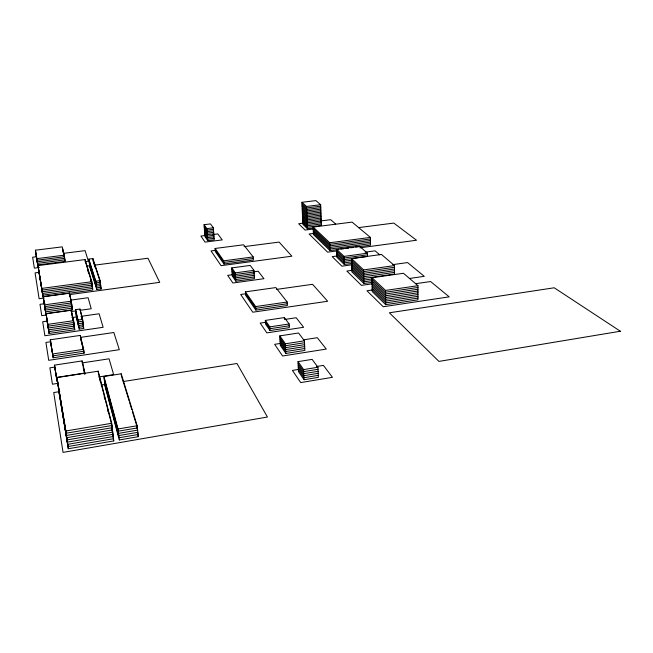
<?xml version="1.0" encoding="UTF-8"?>
<svg xmlns="http://www.w3.org/2000/svg" width="653" height="653" viewBox="0 0 653 653"><rect width="100%" height="100%" fill="white"/><g stroke="black" fill="none" stroke-linecap="round" stroke-linejoin="round"><path stroke-width="0.98" d="M417.977 285.696L417.953 299.841L385.703 304.665L372.226 291.589L372.014 277.745L403.472 273.281L417.977 285.696L385.556 290.422L372.014 277.745M137.881 432.31L118.797 435.575L104.651 382.544M68.304 448.75L113.769 440.914L111.696 423.283L98.187 371.182L56.942 377.581L68.304 448.75L65.896 430.98L56.942 377.581M119.295 439.959L138.346 436.669L137.171 425.732L121.205 373.785L103.933 376.487L105.125 386.56L119.295 439.959L118.038 428.98L103.933 376.487M66.802 437.673L112.479 429.919L111.973 427.968M118.038 428.98L137.171 425.732M67.406 442.114L112.993 434.327L111.989 430.4M65.896 430.98L111.696 423.283M66.198 433.217L111.957 425.503L105.574 400.836M318.174 373.328L303.898 375.679L298.299 367.647M318.248 375.353L303.988 377.703L298.388 369.647M304.069 379.719L318.321 377.369L317.954 367.255L312.118 359.379L298.029 361.64L298.47 371.639L304.069 379.719L303.645 369.582L298.029 361.64M303.645 369.582L317.954 367.255M318.027 369.28L303.735 371.614L298.119 363.648M318.101 371.312L303.816 373.647L298.209 365.647M298.421 369.443L292.422 370.422L300.707 382.585L332.442 377.32L323.415 365.386L316.411 366.521M304.763 348.522L285.777 351.51L280.202 343.494M285.875 353.444L304.837 350.441L304.445 340.809L298.535 332.997L279.819 335.871L280.3 345.388L285.875 353.444L285.402 343.772L279.819 335.871M59.766 391.596L53.726 392.551L63.047 452.39L267.436 417.03L236.966 363.509L123.197 381.54M101.044 385.05L105.076 384.413M304.527 342.743L285.5 345.715L279.917 337.781M304.6 344.67L285.59 347.649L280.015 339.682M58.452 383.27L52.428 384.217L49.881 367.835L54.893 367.068M98.595 376.993L113.646 374.634L109.051 358.807L81.968 362.937M304.682 346.596L285.688 349.584L280.104 341.592M56.542 377.434L84.874 373.034L82.098 360.929L54.493 365.133L57.089 381.401L54.493 365.133M280.594 343.396L274.644 344.319L282.602 355.999L326.288 349.077L317.285 337.699L303.4 339.854M285.402 343.772L304.445 340.809M265.33 320.427L269.836 326.875L289.14 323.961L289.312 327.643L270.032 330.565L265.534 324.068L265.33 320.427L284.365 317.587L289.14 323.961M289.23 325.798L269.934 328.72L265.436 322.247M417.953 298.086L385.686 302.894L372.194 289.867M50.265 339.789L52.632 353.967L83.617 349.339L84.09 353.118L53.154 357.771L50.265 339.789L80.286 335.405L83.617 349.339M266.195 322.215L260.196 323.104L266.848 332.875L303.629 327.284L296.193 317.733L285.198 319.374M417.969 291.018L385.605 295.776L372.088 282.953M417.961 292.789L385.629 297.564L372.12 284.684M417.961 294.552L385.645 299.343L372.145 286.414M417.961 296.323L385.662 301.115L372.169 288.144M287.255 303.759L255.764 308.347L245.504 293.581M255.87 310.11L287.336 305.514L287.173 302.004L275.827 287.573L245.397 291.867L245.61 295.295L255.87 310.11L255.666 306.575L245.397 291.867M417.969 287.467L385.572 292.209L372.039 279.484M50.918 341.723L45.922 342.45L48.706 360.317L119.319 349.681L113.826 332.508L80.874 337.332M417.969 289.246L385.588 293.997L372.063 281.223M49.097 333.446L74.752 329.749L73.609 320.696L71.193 310.281L46.085 313.791L49.097 333.446L47.857 324.353L73.609 320.696M79.168 329.104L83.731 328.451L82.613 319.415L79.984 309.057L75.519 309.677L76.63 318.525L79.168 329.104L78.034 320.068L75.519 309.677M255.666 306.575L287.173 302.004M372.92 289.908L366.953 290.773L383.229 306.747L449.215 296.854L430.596 281.533L415.675 283.696M78.034 320.068L82.613 319.415M372.749 278.839L363.827 280.113L351.714 268.473M372.773 280.529L363.86 281.81L351.755 270.113M48.355 328.002L74.067 324.321L71.65 313.832M351.681 266.824L363.794 278.423L394.559 274.048L394.502 265.6L381.483 254.458L351.494 258.547L351.796 271.762L363.884 283.5L372.806 282.218M372.422 283.794L361.444 285.369L346.849 271.044L351.82 270.342M409.325 278.488L424.287 276.341L407.554 262.571L392.624 264.653M394.526 268.987L363.697 273.321L351.567 261.861M394.534 270.677L363.729 275.019L351.608 263.518M47.734 321.039L42.698 321.758L44.877 335.74L103.141 327.308L99.109 313.775L80.98 316.338M71.912 317.619L76.948 316.909M394.551 272.366L363.762 276.725L351.641 265.167M245.683 293.768L240.696 294.479L252.776 312.216L327.659 301.253L312.558 284.3L276.627 289.385M45.792 313.579L72.418 309.857L71.316 301.172L69.389 293.05L43.212 296.601L45.792 313.579L44.592 304.845L71.316 301.172M351.494 258.547L363.639 269.909L394.502 265.6M46.796 314.958L41.751 315.668L39.988 304.322L45 303.637M71.022 311.571L76.075 310.861M80.107 310.297L91.216 308.747L88.106 297.727L71.063 300.062M394.51 267.289L363.664 271.615L351.526 260.204M254.148 273.648L235.513 276.203L232.003 271.191M352.024 261.796L344.245 262.865L336.842 255.715M254.246 275.305L235.619 277.868L232.109 272.832M336.752 252.531L344.164 259.625L367.517 256.441L367.459 253.209L359.615 246.279L336.662 249.348L336.891 257.298L344.294 264.481L352.057 263.412M254.344 276.962L235.733 279.525L232.215 274.472M351.885 264.791L341.894 266.179L332.181 256.645L337.168 255.968M235.839 281.182L254.441 278.611L253.952 270.334L250.197 265.42L231.782 267.901L232.329 276.113L235.839 281.182L235.292 272.872L231.782 267.901M45.073 308.347L71.757 304.657L70.899 301.017M365.117 252.18L375.1 250.834L379.719 254.809M43 296.813L92.808 290.063L91.82 281.721L85.078 259.576L38.029 265.6L43 296.813L41.841 288.389L91.82 281.721M96.799 289.516L101.109 288.936L100.146 280.61L92.922 258.572L88.849 259.086L89.788 266.995L96.799 289.516L95.82 281.182L88.849 259.086M336.662 249.348L344.082 256.384L367.459 253.209M44.143 298.054L39.115 298.739L35.082 272.872L39.115 272.35M69.259 294.642L159.707 282.349L147.978 258.237L94.554 265.159M235.292 272.872L253.952 270.334M367.492 254.825L344.123 258.008L336.711 250.94M232.607 274.709L227.693 275.378L232.884 283.002L263.943 278.7L258.164 271.224L253.25 271.893M254.05 271.991L235.406 274.538L231.888 269.55M351.983 260.18L344.204 261.249L336.801 254.123M223.946 264.008L253.372 260.074L253.193 256.915L243.602 244.785L215.098 248.466L215.327 251.552L223.946 264.008L223.726 260.825L215.098 248.466M95.82 281.182L100.146 280.61M355.665 247.144L370.496 245.169L370.373 237.406L352.089 222.11L313.179 227.064L313.448 234.558L329.969 250.581L338.866 249.397M340.842 249.128L343.805 248.736M345.78 248.466L348.751 248.075M350.726 247.805L353.689 247.414M100.342 282.276L96.015 282.855L89.037 260.678M337.707 250.801L327.602 252.156L309.098 233.994L314.142 233.341M359.942 247.822L416.532 240.239L393.808 223.081L358.513 227.628M42.306 291.769L92.212 285.059L90.449 279.239M370.398 238.965L329.781 244.328L313.236 228.566M370.422 240.516L329.822 245.895L313.285 230.068M223.726 260.825L253.193 256.915M370.447 242.067L329.871 247.463L313.342 231.562M253.282 258.498L223.832 262.416L215.212 250.017M370.471 243.618L329.92 249.022L313.399 233.064M313.179 227.064L329.732 242.761L370.373 237.406M39.351 267.493L34.348 268.138L32.65 257.233L36.682 256.727M85.388 261.575L88.384 261.192L85.086 250.63L63.912 253.299M86.498 266.204L90.522 265.681M216.045 250.279L211.033 250.932L221.073 265.673L291.883 256.196L279.125 242.083L244.083 246.638M214.094 238.321L207.654 239.145L204.862 235.129M37.294 261.788L64.68 258.302L63.757 254.58M207.768 240.639L214.2 239.822L213.335 227.799L210.462 223.914L204.071 224.705L204.977 236.606L207.768 240.639L206.862 228.599L204.071 224.705M302.78 222.804L307.343 227.211L321.358 225.432L320.664 204.716L315.905 200.61L301.964 202.291L302.837 224.257L307.4 228.681L313.399 227.921M314.011 228.934L305.098 230.068L298.65 223.734L303.661 223.106M321.113 218.069L307.057 219.832L302.494 215.514M213.662 232.321L207.205 233.129L204.413 229.179M321.162 219.547L307.114 221.31L302.551 216.976M213.768 233.823L207.319 234.631L204.528 230.672M204.871 235.545L200.895 236.043L205.026 242.1L222.224 239.912L217.8 233.913L212.829 234.541M320.705 220.959L330.728 219.694L335.658 224.036M321.211 221.016L307.171 222.787L302.608 218.437M213.874 235.325L207.425 236.141L204.642 232.158M321.26 222.493L307.228 224.265L302.666 219.898M64.28 255.176L36.862 258.637L37.947 266.481L35.45 250.189L62.215 246.867L64.28 255.176L65.071 261.42L37.727 264.922L36.299 256.335M213.988 236.827L207.54 237.643L204.748 233.643M321.309 223.963L307.285 225.742L302.723 221.351M320.917 212.152L306.828 213.89L302.257 209.654M320.966 213.637L306.886 215.384L302.315 211.123M206.862 228.599L213.335 227.799M321.015 215.115L306.943 216.861L302.372 212.584M213.441 229.309L206.977 230.109L204.185 226.199M321.064 216.592L307 218.347L302.429 214.053M213.547 230.811L207.091 231.619L204.299 227.685M301.964 202.291L306.543 206.438L320.664 204.716M320.713 206.209L306.6 207.932L302.021 203.769M320.762 207.695L306.657 209.425L302.078 205.238M320.811 209.18L306.714 210.919L302.135 206.715M320.86 210.666L306.771 212.405L302.2 208.185M93.11 260.155L100.023 281.312M93.608 262.702L95.183 267.526M99.591 281.043L100.529 283.941L96.211 284.52L89.224 262.253M100.097 283.671L100.725 285.606L96.407 286.194L89.412 263.836M100.309 285.41L100.913 287.271L96.603 287.859L89.6 265.42M100.203 286.128L101.109 288.936M121.727 376.765L129.123 400.893M129.71 402.828L131.784 409.586M132.379 411.512L137.408 427.927L118.291 431.184L104.17 378.511M136.755 427.209L137.644 430.115L118.544 433.38L104.415 380.528M137.522 432.539L138.118 434.49L119.05 437.771L104.888 384.552M85.265 261.159L92.016 283.394L42.07 290.079L38.029 265.6M137.473 433.788L138.346 436.669M87.804 270.505L88.686 273.419M91.82 284.781L92.416 286.732L42.535 293.45L38.47 268.791M91.763 285.581L92.612 288.397L42.763 295.132L38.911 271.983M98.432 373.214L105.068 398.861M99.68 379.132L100.431 382.046M104.194 396.624L104.945 399.538M107.451 409.251L108.202 412.165M111.214 423.821L112.218 427.715L66.5 435.445L57.227 379.63M111.981 429.192L112.732 432.123L67.104 439.893L57.782 383.711M112.749 434.555L113.255 436.522L67.708 444.326L58.337 387.784M112.749 435.755L113.508 438.718L68.002 446.538L58.884 391.849M113.271 438.963L113.769 440.914M81.38 316.395L82.098 319.244M82.58 321.137L83.062 323.039L78.491 323.692L75.96 313.228M82.564 321.986L83.282 324.843L78.719 325.496L76.189 314.999M82.547 322.827L83.511 326.647L78.94 327.3L76.409 316.762M83.249 326.533L83.731 328.451M63.292 252.719L62.41 248.393L64.476 256.743L37.082 260.212L35.45 250.189M64.41 257.992L64.876 259.861L37.515 263.355L35.874 253.266M64.378 258.604L64.843 260.482M64.345 259.208L64.81 261.094M75.74 311.457L78.262 321.88L82.841 321.227L79.984 309.057M80.735 338.181L83.853 351.232L52.893 355.869L50.518 341.641M80.743 339.087L84.09 353.118M69.61 294.764L71.536 302.91L44.828 306.6L43.212 296.601M70.899 301.825L71.977 306.388L45.31 310.093L43.686 300.037M71.552 305.375L72.197 308.126L45.547 311.832L44.151 303.465M71.552 306.184L72.418 309.857M73.414 322.304L74.295 326.133L48.6 329.822L46.575 317.358M73.422 323.137L74.524 327.937L48.853 331.634L47.065 320.909M74.091 326.851L74.752 329.749M84.906 374.079L82.098 360.929M83.225 367.606L84.727 374.169M46.085 313.791L48.102 326.182L73.838 322.509L71.193 310.281M54.754 367.068L56.819 379.417M52.632 353.967L53.154 357.771M69.389 293.05L69.822 296.47M80.286 335.405L80.515 337.25M85.078 259.576L85.453 262.743M98.187 371.182L98.595 374.569M92.922 258.572L93.289 261.731M121.205 373.785L121.425 375.801M269.836 326.875L270.032 330.565M284.365 317.587L284.455 319.407M306.543 206.438L307.4 228.681M329.732 242.761L329.969 250.581M344.082 256.384L344.294 264.481M363.639 269.909L363.884 283.5M385.556 290.422L385.703 304.665M620.35 331.234L438.922 361.403L389.384 312.787L554.217 287.785L620.35 331.234"/></g></svg>
